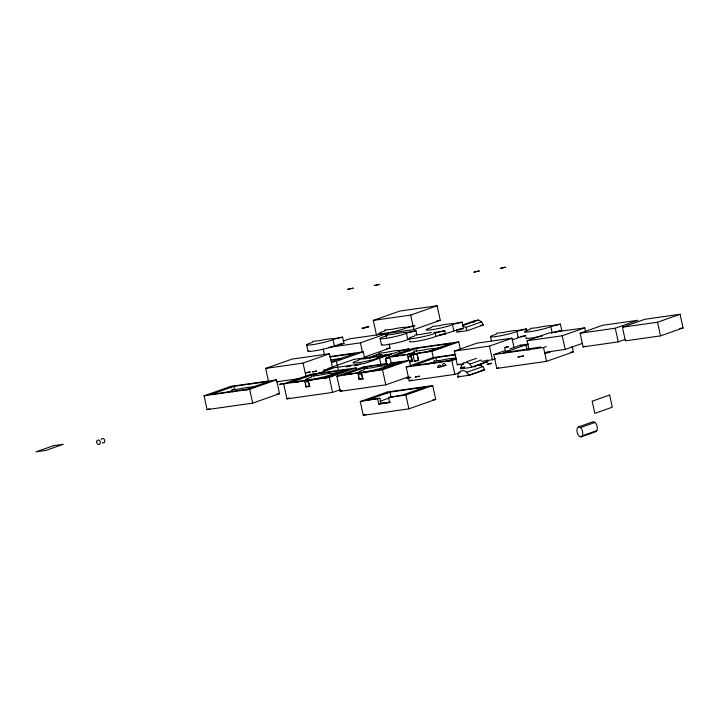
<?xml version="1.0" encoding="UTF-8"?>
<svg xmlns="http://www.w3.org/2000/svg" width="719" height="719" viewBox="0 0 719 719"><rect width="100%" height="100%" fill="white"/><g stroke="black" fill="none" stroke-linecap="round" stroke-linejoin="round"><path stroke-width="1.08" d="M456.871 329.572L456.682 332.142L467.359 330.623L483.33 324.997L481.64 321.842L478.468 320.063L475.133 320.539L462.353 325.042M457.895 376.846L458.219 373.449L460.484 371.058L463.827 370.582L466.964 372.208L468.698 375.309L457.895 376.846L459.495 376.28M461.337 365.234L461.122 368.82L471.799 367.301L470.073 363.994L466.937 362.367L463.602 362.843L461.337 365.234L462.937 364.677M468.68 375.516L484.651 369.881L482.934 366.573L479.798 364.955L476.454 365.432L474.944 367.023M473.399 366.735L487.77 361.666L486.916 359.913M310.41 380.755L311.084 379.398L312.181 379.866M363.598 372.846L364.515 371.795L365.728 372.891M256.872 386.373L252.72 387.083A13.832 1.33 -12.3 0 0 238.861 389.051L232.138 389.734L231.743 390.839A13.832 1.33 -12.3 0 0 227.599 392.214M416.022 330.821L406.693 332.421A13.832 1.33 -12.3 0 0 392.835 334.389L386.103 335.072L385.708 336.177A13.832 1.33 -12.3 0 0 385.573 338.406A13.832 1.33 -12.3 0 0 406.424 333.23L416.022 330.821L416.939 335.036M442.095 347.295L434.842 348.535A13.832 1.33 -12.3 0 0 420.983 350.504L414.252 351.196L413.856 352.292A13.832 1.33 -12.3 0 0 408.545 354.844M454.857 358.341A13.832 1.33 -12.3 0 0 440.999 360.309L434.267 360.992L433.872 362.097A13.832 1.33 -12.3 0 0 428.434 364.129M283.439 383.524L279.628 384.368L283.457 383.479M299.356 381.474L297.082 382.149M310.051 371.957L306.06 372.81L310.069 371.912M316.432 371.049L312.459 371.912L316.45 371.004M327.576 369.467L323.604 370.33L327.594 369.422M326.983 377.547L326.408 377.799M346.351 366.726L350.791 365.764L346.405 366.78M352.22 373.637L348.382 374.473L352.229 373.601M387.442 364.875L386.885 365.171L385.438 358.637L389.204 357.729M388.314 358.197C390.902 355.968 391.819 365.351 390.174 364.281M413.668 354.719L413.057 354.737L413.461 354.503M414.935 354.503L417.092 353.847L418.512 360.336L417.766 360.354M413.03 354.71L414.45 361.208L416.04 360.677M418.081 360.552L418.512 360.354L416.93 353.937M415.276 377.035L419.285 376.163M419.276 376.208L415.321 377.08M504.648 347.529L508.657 346.657L504.666 347.565L505.538 351.654L509.555 350.8M505.547 351.645L506.697 351.223M473.462 322.454L475.133 320.539M369.494 358.799L371.759 356.408L375.102 355.941L377.448 357.154M375.381 356.202L376.891 354.602L380.225 354.125L383.362 355.752L379.776 357.019M578.723 426.807L577.357 428.003A6.947 5.491 70.6 0 0 579.146 436.208L580.934 436.945L595.494 431.813L596.86 430.618A6.947 5.491 70.6 0 0 595.071 422.421L593.283 421.676L578.723 426.807L580.503 427.553L595.071 422.421M580.934 436.945L582.3 435.759L596.86 430.618M388.332 358.197L385.528 358.583M390.759 364.371L388.763 364.937M418.341 360.462L414.962 361.244M413.272 354.566L415.618 353.955M387.208 364.964L385.51 358.655M379.623 333.823L376.459 334.946L373.287 320.404L399.71 311.093L437.107 305.773L440.271 320.315L413.847 329.626L349.452 338.856L343.116 341.094M373.287 320.404L410.684 315.093L437.107 305.773M268.618 381.888L265.679 368.389L292.103 359.078L329.491 353.757L332.663 368.299L315.758 374.257M204.061 395.801L230.871 386.355L276.5 379.866L279.511 393.679L252.693 403.134L207.072 409.623L204.061 395.801L249.682 389.312L276.5 379.866M233.783 386.382L211.278 394.318L246.428 389.312L268.942 381.376L233.783 386.382L234.475 389.554M265.679 368.389L303.076 363.077L329.491 353.757M328.529 347.394L360.426 342.855L386.849 333.544L387.298 335.62M331.819 361.936L336.384 361.289L363.194 351.834L364.704 358.736M207.072 409.623L209.75 408.671M340.626 389.572L332.582 392.403L286.962 398.892L283.672 383.847L310.491 374.392L356.112 367.903L356.444 369.413M306.896 380.081L304.694 380.854L305.943 386.552L309.529 386.049L308.28 380.351L326.049 377.358L348.562 369.422L313.403 374.419L290.898 382.355L306.896 380.081L307.022 380.657M364.65 357.019L390.013 348.077L389.114 343.925M478.468 320.063L462.497 325.698L465.669 327.478L467.359 330.623M465.669 327.478L481.64 321.842M458.282 331.576L459.872 331.019M308.28 380.351L329.302 377.358L356.112 367.903M460.385 349.434L458.74 341.902L413.11 348.391L386.301 357.846L409.524 354.081L410.1 356.714M310.177 386.238L309.583 386.445C308.658 379.524 303.957 379.731 305.997 386.957L306.582 386.75M409.048 376.648L385.815 384.836L340.186 391.325L336.905 376.28L363.724 366.825L386.534 363.58M391.091 362.933L412.149 360.048L410.909 354.35L428.677 351.357L451.181 343.421L416.031 348.427L393.518 356.354L409.524 354.081M387.164 363.931L366.636 366.852L344.122 374.788L360.129 372.514L360.255 373.089M336.905 376.28L360.129 372.514M286.962 398.892L289.64 397.949M357.927 373.287L359.176 378.985L362.753 378.473L361.513 372.775L379.281 369.791L401.786 361.855L389.905 363.544M410.909 354.35L431.93 351.357L458.74 341.902M361.513 372.775L382.535 369.791L409.345 360.336L410.657 366.357M363.293 378.688L362.7 378.895C361.774 371.975 357.073 372.172 359.114 379.398L359.698 379.192M409.749 361.891L413.03 361.298M460.187 372.496L454.83 374.383L409.201 380.872L406.19 367.058L433 357.604L455.819 354.359M340.186 391.325L341.974 390.696M455.54 354.844L435.921 357.631L413.407 365.567L448.566 360.57L456.197 357.882M463.872 363.841L457.275 364.785L454.3 351.115L476.814 343.179L511.964 338.182L514.022 347.645M454.3 351.115L489.45 346.118L511.964 338.182M406.19 367.058L451.82 360.57L456.286 358.997M439.03 367.085L437.916 367.481L445.924 365.315A2.202 1.735 70.6 0 0 444.081 363.616A2.202 1.735 70.6 0 0 442.437 364.928M440.414 366.6L441.25 366.304M409.201 380.872L411.888 379.929M457.275 364.785L459.324 364.057M466.793 361.72L476.382 358.341M529.121 350.234L527.063 340.77L549.577 332.834L584.727 327.837L585.643 332.043M360.264 401.517L387.074 392.062L432.703 385.573L435.714 399.396L408.904 408.841L363.275 415.33L360.264 401.517L379.893 398.263L380.998 403.332L378.796 404.105L377.691 399.036M572.162 346.36L573.367 351.888L546.557 361.342L496.784 368.425L493.773 354.602L504.495 350.827M509.861 348.931L520.583 345.156L528.546 344.024M378.796 404.105L389.599 402.568L388.494 397.499L402.631 395.028L425.145 387.092L389.995 392.089L367.481 400.025L379.893 398.263M470.073 363.994L481.254 360.048M528.438 344.473L525.913 344.832L503.408 352.768L540.823 346.971M471.817 367.094L487.788 361.459M481.451 361.342L492.434 359.779L495.499 358.7M527.063 340.77L562.213 335.773L584.727 327.837M479.852 365.567L481.64 364.937L481.344 363.553M379.893 401.346L389.096 398.101M466.964 372.208L482.934 366.573M580.107 333.23L602.621 325.294L637.771 320.288L615.266 328.224L580.107 333.23L583.091 346.891L618.241 341.893L625.404 339.368M388.494 397.499L405.884 395.028L432.703 385.573M458.003 377.035L459.603 376.468M493.773 354.602L543.546 347.529L546.224 346.585M468.698 375.309L484.669 369.674M363.275 415.33L365.953 414.387M496.784 368.425L498.573 367.786M622.411 327.208L644.916 319.272L680.066 314.275L683.05 327.945L660.536 335.872L625.386 340.878L622.411 327.208L657.561 322.211L680.066 314.275M546.521 352.094L565.197 349.434L582.588 343.305M583.091 346.891L585.14 346.172M366.708 327.451L369.009 326.66L363.58 327.855L367.328 327.19L365.54 327.325M487.904 363.877C483.653 365.477 495.49 362.852 490.673 363.266M326.075 377.897L322.993 378.428L326.974 377.511M461.31 367.607C456.152 369.539 470.127 366.097 462.632 367.301M342.586 337.13L333.257 338.73A13.832 1.33 -12.3 0 0 319.398 340.698L312.675 341.381L312.28 342.487A13.832 1.33 -12.3 0 0 312.136 344.716A13.832 1.33 -12.3 0 0 332.987 339.539L342.586 337.13L343.961 343.448L334.371 345.857A13.832 1.33 -12.3 0 1 316.971 350.477A13.832 1.33 -12.3 0 1 308.909 350.441M462.074 322.157L452.745 323.748A13.832 1.33 -12.3 0 0 438.887 325.716L432.155 326.408L431.76 327.505A13.832 1.33 -12.3 0 0 431.625 329.733A13.832 1.33 -12.3 0 0 452.476 324.566L462.074 322.157L463.449 328.475L453.851 330.884A13.832 1.33 -12.3 0 1 439.309 334.946M382.023 344.302A13.832 1.33 -12.3 0 0 390.866 344.077A13.832 1.33 -12.3 0 0 407.799 339.557L409.938 339.017M431.373 332.546A13.832 1.33 -12.3 0 0 421.667 334.308L414.935 335L414.539 336.097A13.832 1.33 -12.3 0 0 414.405 338.325A13.832 1.33 -12.3 0 0 435.256 333.149L444.854 330.74L445.546 333.913L435.948 336.33A13.832 1.33 -12.3 0 1 419.006 340.851A13.832 1.33 -12.3 0 1 410.181 341.067M381.304 356.031A13.832 1.33 -12.3 0 0 399.431 351.294L409.03 348.877L409.488 350.998M388.961 355.078L379.641 356.669A13.832 1.33 -12.3 0 0 365.782 358.637L359.051 359.329L358.655 360.426A13.832 1.33 -12.3 0 0 358.52 362.655A13.832 1.33 -12.3 0 0 379.371 357.487L388.961 355.078L389.383 357.001M332.115 374.231L341.714 371.813L332.385 373.413A13.832 1.33 -12.3 0 0 318.526 375.381L311.794 376.073L311.399 377.169A13.832 1.33 -12.3 0 0 311.264 379.398A13.832 1.33 -12.3 0 0 332.115 374.231L332.529 376.127M442.032 347.475L434.573 349.344A13.832 1.33 -12.3 0 1 423.563 352.643M385.312 364.12L387.451 363.589M526.488 328.951L517.159 330.551A13.832 1.33 -12.3 0 0 503.3 332.52L496.568 333.212L496.173 334.308A13.832 1.33 -12.3 0 0 496.038 336.537A13.832 1.33 -12.3 0 0 516.889 331.369L526.488 328.951L526.946 331.064M560.389 324.134L551.06 325.734A13.832 1.33 -12.3 0 0 537.201 327.702L530.478 328.385L530.083 329.491A13.832 1.33 -12.3 0 0 529.939 331.72A13.832 1.33 -12.3 0 0 550.79 326.543L560.389 324.134L561.764 330.452L553.235 332.6M512.225 339.736A13.832 1.33 -12.3 0 0 518.264 337.687L525.733 335.809M488.605 363.688L489.558 363.472M388.584 364.569L389.446 364.389M364.587 327.513L361.9 328.349L364.83 328.008M414.944 354.503L414.369 354.611M388.763 364.937L388.197 365.045M507.956 350.935L509.555 350.773M415.609 353.964L416.49 353.82M389.437 364.398L390.21 364.272M414.387 354.611L413.641 354.728M388.215 365.045L387.307 365.171M338.784 344.338L343.961 343.448M444.854 330.74L435.525 332.34A13.832 1.33 -12.3 0 0 433.719 332.313M458.264 329.365L463.449 328.475M439.327 334.982L445.546 333.913M341.498 358.691L339.422 359.051A13.832 1.33 -12.3 0 0 331.153 359.895M409.03 348.877L399.701 350.477A13.832 1.33 -12.3 0 0 385.842 352.445L379.111 353.137L378.715 354.233A13.832 1.33 -12.3 0 0 373.287 356.273M520.61 336.519L525.787 335.629M558.663 330.992L561.764 330.452M386.534 358.583L385.851 358.673M436.972 320.782L440.271 320.315M480.283 325.428L483.33 324.997M329.428 356.633L363.194 351.834M386.714 348.544L390.013 348.077M330.066 356.983L355.635 353.353L331.288 361.549M329.365 368.766L332.663 368.299M276.545 381.834L300.74 378.392M283.672 383.847L304.694 380.854M679.752 328.412L683.05 327.945M443.255 365.782L445.942 365.405M305.997 386.957L309.583 386.445M359.114 379.398L362.7 378.895M484.723 362.097L487.77 361.666M276.77 394.066L279.511 393.679M570.383 352.31L573.367 351.888M481.613 370.312L484.651 369.881M380.998 403.332L389.635 402.101M379.623 403.754L390.606 402.191M432.973 399.782L435.714 399.396M416.454 353.829L417.092 353.82M413.578 354.728L413.057 354.737M414.989 361.235L414.746 361.253M295.752 382.364L299.347 381.447M412.436 361.504C412.158 357.055 407.511 353.02 408.59 360.408M657.561 322.211L660.536 335.872M615.266 328.224L618.241 341.893M562.213 335.773L565.197 349.434M550.79 326.543L552.174 332.861M543.546 347.529L546.557 361.342M525.913 344.832L527.063 350.126M520.583 345.156L520.88 346.531M516.889 331.369L518.264 337.687M490.52 336.627L491.436 340.842M489.45 346.118L492.434 359.779M452.476 324.566L453.851 330.884M451.82 360.57L454.83 374.383M435.256 333.149L435.948 336.33M435.921 357.631L436.613 360.803M434.267 360.992L434.734 363.113M431.93 351.357L433.242 357.379M433 357.604L433.305 358.988M410.684 315.093L413.847 329.626M416.031 348.427L416.661 351.303M414.252 351.196L414.665 353.092M413.11 348.391L413.443 349.901M413.11 353.577L413.236 354.17M406.424 333.23L407.799 339.557M407.322 354.862L408.563 360.561M399.431 351.294L399.89 353.406M405.884 395.028L408.904 408.841M386.103 335.072L386.561 337.184M380.054 338.496L381.438 344.814M389.995 392.089L391.145 397.382M390.696 396.726L390.821 397.283M382.535 369.791L385.815 384.836M387.074 392.062L387.379 393.446M379.371 357.487L381.052 365.189M366.636 366.852L367.05 368.775M360.426 342.855L362.466 352.202M363.724 366.825L364.048 368.326M363.715 372.002L363.841 372.595M332.987 339.539L334.371 345.857M336.384 361.289L338.487 370.959M323.253 349.209L324.386 354.404M329.302 377.358L332.582 392.403M313.403 374.419L313.826 376.343M306.627 344.805L308.002 351.124M310.491 374.392L310.815 375.902M310.482 379.569L310.617 380.162M303.076 363.077L306.015 376.576M249.682 389.312L252.693 403.134M232.138 389.734L232.597 391.855M230.871 386.355L231.176 387.73M413.11 354.602A13.832 1.33 -12.3 0 1 409.641 354.916M437.97 367.391A2.202 1.735 70.6 0 1 439.264 365.189A2.202 1.735 70.6 0 1 441.421 366.897M101.163 439.722A2.265 1.789 70.6 0 1 103.563 438.752A2.265 1.789 70.6 0 1 104.641 441.834A2.265 1.789 70.6 0 1 102.161 442.571M580.503 427.553A6.947 5.491 70.6 0 1 582.3 435.759M333.283 361.864A13.832 1.33 -12.3 0 1 332.591 362.061M453.267 359.716A13.832 1.33 -12.3 0 1 448.027 361.342M247.264 389.707A13.832 1.33 -12.3 0 1 245.889 390.084M551.832 333.032A13.832 1.33 -12.3 0 1 551.428 333.212M542.503 335.845A13.832 1.33 -12.3 0 1 529.49 338.272A13.832 1.33 -12.3 0 1 526.398 337.606M518.246 336.834A13.832 1.33 -12.3 0 1 518.534 336.878M347.843 289.281L353.281 288.121L347.861 289.254M374.231 285.524L379.668 284.365L374.231 285.524M473.965 272.115L479.402 270.964L474.019 272.07M500.352 268.367L505.79 267.207L500.379 268.34M364.91 368.514L364.515 369.62A13.832 1.33 -12.3 0 0 364.38 371.849A13.832 1.33 -12.3 0 0 385.231 366.672L394.83 364.263L385.501 365.863A13.832 1.33 -12.3 0 0 371.642 367.831L364.91 368.514M385.007 330.039L384.611 331.135A13.832 1.33 -12.3 0 0 384.476 333.364A13.832 1.33 -12.3 0 0 405.327 328.197L414.926 325.788L405.597 327.379A13.832 1.33 -12.3 0 0 391.738 329.347L385.007 330.039M376.235 370.456L380.09 369.638L376.235 370.456M406.729 378.23L410.72 377.376L406.729 378.23M518.039 357.037L523.405 355.95L518.039 357.037M544.553 353.281L549.918 352.193L544.553 353.281M53.422 445.69L35.95 451.847L45.809 450.454L63.281 444.288L53.422 445.69M353.982 359.365L327.558 368.676L364.955 363.365L391.379 354.045L353.982 359.365M356.93 364.821L354.557 365.656L360.507 364.308L356.93 364.821M609.649 395.037L592.168 401.193L594.82 413.362L612.3 407.206L609.649 395.037M96.661 441.574A2.265 1.789 70.6 0 0 99.123 444.441A2.265 1.789 70.6 0 0 99.671 440.792A2.265 1.789 70.6 0 0 96.661 441.574"/></g></svg>
